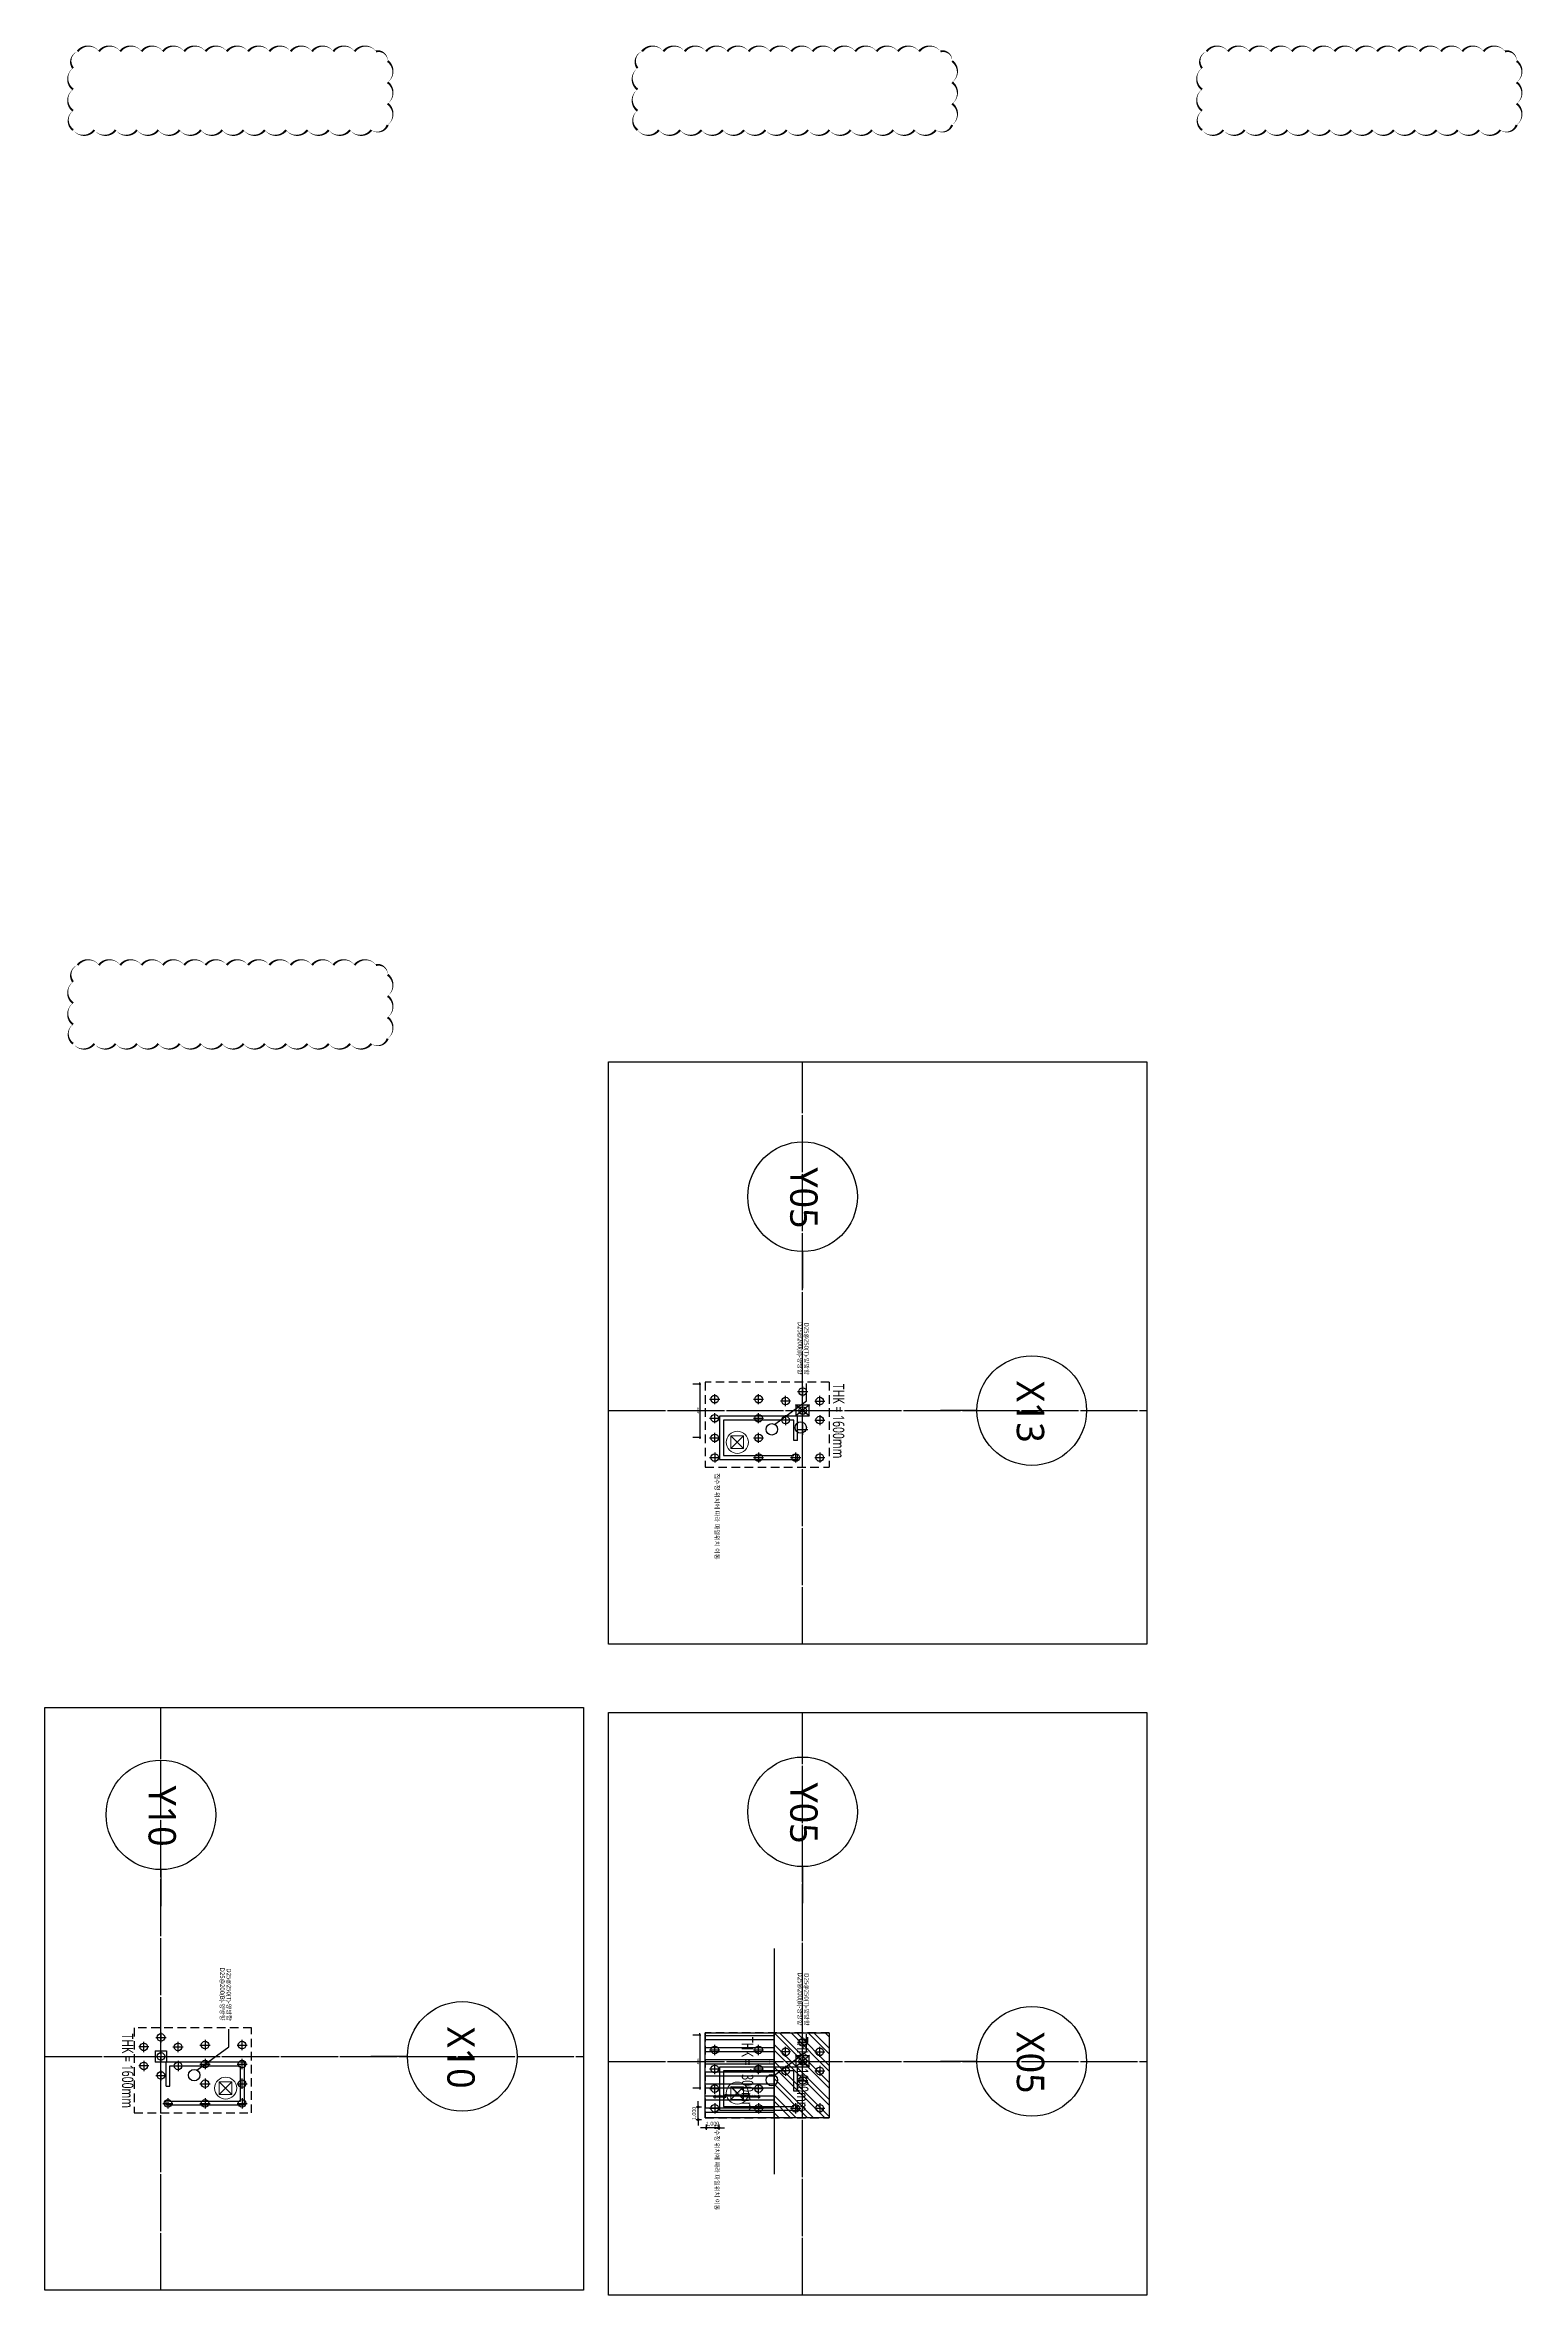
# Model space of a CAD drawing. Header units: millimetres. Extents: x 11948722 to 13111668, y -10771712 to -10232988.
# Drawn here: x 12502775 to 12619288, y -10410348 to -10232988 of the extents above; entities that cross this region are included whole.
import ezdxf
from ezdxf.enums import TextEntityAlignment as Align

# ---------------------------------------------------------------- set-up
doc = ezdxf.new("R2010")
doc.units = ezdxf.units.MM
doc.header["$LTSCALE"] = 150
doc.header["$MEASUREMENT"] = 0
for name, pattern in [('CEN', [6.2, 6, -0.1, 0, -0.1]), ('CONTINOUS', [0]), ('DASHED2', [0.375, 0.25, -0.125]), ('HID', [2.3, 1.5, -0.8]), ('HIDDEN2', [0.1875, 0.125, -0.0625]), ('XREF-구조평면도-안성 에버게인$0$XREF-구조평면도-안성 에버게인$0$HIDDEN', [2, 1, -1])]:
    doc.linetypes.add(name, pattern=pattern)
doc.layers.get('0').update_dxf_attribs({"linetype": 'CONTINUOUS'})
doc.layers.get('Defpoints').update_dxf_attribs({"color": 117, "linetype": 'CONTINUOUS'})
for name, color, linetype in [('!!집수정의견정리', 81, 'CONTINUOUS'), ('3 dim0', 7, 'CONTINUOUS'), ('__S-CEN', 8, 'CEN'), ('CEN', 1, 'CEN'), ('COL', 2, 'CONTINUOUS'), ('CON-C', 2, 'CONTINUOUS'), ('DIM', 7, 'CONTINUOUS'), ('F.LINE', 41, 'DASHED2'), ('F.NAME', 6, 'CONTINUOUS'), ('NOTE', 7, 'CONTINUOUS'), ('PILE', 1, 'CONTINUOUS'), ('x-평면도$0$SYM-2', 7, 'CONTINUOUS'), ('XREF-구조평면도-안성 에버게인$0$XREF-구조평면도-안성 에버게인$0$주철근', 2, 'CONTINUOUS')]:
    doc.layers.add(name, color=color, linetype=linetype)
doc.layers.add('집수정 1.90 x 1.700', color=3, linetype='CONTINUOUS', lineweight=0)
doc.styles.add('AUDIT_D_190715091641-0', font='')
doc.styles.add('GHS', font='Dotum.ttf')
doc.styles.get("Standard").update_dxf_attribs({"font": 'NanumGothic.ttf'})
doc.styles.get('AUDIT_D_190715091641-0').set_extended_font_data('Dotum')
doc.dimstyles.new('scale600', dxfattribs={"dimscale": 600, "dimtxt": 2, "dimasz": 1, "dimexe": 1, "dimexo": 2.5, "dimgap": 0.8, "dimtad": 1, "dimdec": 0, "dimzin": 0, "dimdsep": 46, "dimlunit": 6, "dimtxsty": 'AUDIT_D_190715091641-0', "dimblk": 'DOT', "dimcen": 0, "dimdle": 1, "dimclrd": 256, "dimclre": 256, "dimclrt": 3, "dimadec": 0, "dimazin": 0, "dimtfac": 1, "dimtdec": 0, "dimtix": 1, "dimtmove": 2, "dimatfit": 3, "dimldrblk": 'DOT', "dimfxl": 1, "dimtolj": 1, "dimtzin": 0, "dimarcsym": 0})
doc.dimstyles.new('YW.PC.ST', dxfattribs={"dimscale": 100, "dimtxt": 1.5, "dimasz": 0.6, "dimexe": 1, "dimexo": 1, "dimgap": 0.6, "dimtad": 1, "dimdec": 0, "dimzin": 0, "dimdsep": 46, "dimtxsty": 'GHS', "dimblk1": '_RXDOT', "dimblk2": '_RXDOT', "dimsah": 1, "dimcen": 0, "dimdle": 8, "dimclrd": 120, "dimclre": 120, "dimclrt": 7, "dimadec": 0, "dimazin": 0, "dimtfac": 1, "dimtdec": 0, "dimtix": 1, "dimtmove": 2, "dimatfit": 3, "dimldrblk": 'CLOSEDBLANK', "dimfxl": 1, "dimtolj": 1, "dimtzin": 0, "dimarcsym": 0})

# ---------------------------------------------------------------- blocks, each defined once
blk = doc.blocks.new('_Dot')
at = {"color": 0, "linetype": 'ByBlock', "lineweight": -2}
blk.add_line((-0.5, 0), (-1, 0), dxfattribs=at)
at = {"color": 0, "linetype": 'ByBlock', "const_width": 0.5}
blk.add_lwpolyline([(-0.25, 0, 1), (0.25, 0, 1)], format="xyb", close=True, dxfattribs=at)
blk = doc.blocks.new('*D1998')
at = {"layer": '3 dim0', "lineweight": -2}
for p, q in [((12554678, -10397168), (12554453, -10397168)), ((12554903, -10396907), (12554903, -10397318)), ((12555903, -10397168), (12554903, -10397168)), ((12555903, -10396907), (12555903, -10397318)), ((12556128, -10397168), (12556353, -10397168))]:
    blk.add_line(p, q, dxfattribs=at)
at = {"layer": 'Defpoints', "color": 0, "ltscale": 1200}
for p in [(12554903, -10396532), (12555903, -10396532), (12554903, -10397168)]:
    blk.add_point(p, dxfattribs=at)
at = {"layer": '3 dim0', "lineweight": -2, "ltscale": 1200, "xscale": 225, "yscale": 225, "zscale": 225}
blk.add_blockref('_Dot', (12554903, -10397168), dxfattribs=at)
at = {"layer": '3 dim0', "lineweight": -2, "ltscale": 1200, "xscale": 225, "yscale": 225, "zscale": 225, "rotation": 180}
blk.add_blockref('_Dot', (12555903, -10397168), dxfattribs=at)
at = {"layer": '3 dim0', "color": 3, "ltscale": 1200, "insert": (12555403, -10396869), "char_height": 300, "attachment_point": 5, "style": 'AUDIT_D_190715091641-0'}
blk.add_mtext('\\A1;1,000', dxfattribs=at)
blk = doc.blocks.new('*D1999')
at = {"layer": '3 dim0', "lineweight": -2}
for p, q in [((12554267, -10395307), (12554267, -10395082)), ((12554528, -10395532), (12554117, -10395532)), ((12554528, -10396532), (12554117, -10396532)), ((12554267, -10396532), (12554267, -10395532)), ((12554267, -10396757), (12554267, -10396982))]:
    blk.add_line(p, q, dxfattribs=at)
at = {"layer": 'Defpoints', "color": 0, "ltscale": 1200}
for p in [(12554267, -10395532), (12554903, -10395532), (12554903, -10396532)]:
    blk.add_point(p, dxfattribs=at)
at = {"layer": '3 dim0', "lineweight": -2, "ltscale": 1200, "xscale": 225, "yscale": 225, "zscale": 225}
for p, rotation in [((12554267, -10395532), 270), ((12554267, -10396532), 90)]:
    blk.add_blockref('_Dot', p, dxfattribs=dict(at, rotation=rotation))
at = {"layer": '3 dim0', "color": 3, "ltscale": 1200, "insert": (12553968, -10396032), "char_height": 300, "attachment_point": 5, "rotation": 90, "style": 'AUDIT_D_190715091641-0'}
blk.add_mtext('\\A1;1,000', dxfattribs=at)
blk = doc.blocks.new('_RXDOT')
at = {"color": 0, "linetype": 'ByBlock'}
blk.add_line((-1, 0), (2, 0), dxfattribs=at)
at = {"color": 0, "linetype": 'ByBlock', "const_width": 0.5}
blk.add_lwpolyline([(-0.25, 0, 1), (0.25, 0, 1)], format="xyb", close=True, dxfattribs=at)
blk = doc.blocks.new('*D2000')
at = {"layer": 'Defpoints', "color": 0, "ltscale": 1200}
for p in [(12553751, -10389831), (12553751, -10394031), (12554387, -10394031)]:
    blk.add_point(p, dxfattribs=at)
at = {"layer": 'DIM', "color": 120, "lineweight": -2}
for p, q in [((12553851, -10389831), (12554487, -10389831)), ((12554387, -10389891), (12554387, -10393971)), ((12553851, -10394031), (12554487, -10394031))]:
    blk.add_line(p, q, dxfattribs=at)
at = {"layer": 'DIM', "color": 120, "lineweight": -2, "ltscale": 1200, "xscale": 60, "yscale": 60, "zscale": 60}
for p, rotation in [((12554387, -10389831), 90), ((12554387, -10394031), 270)]:
    blk.add_blockref('_RXDOT', p, dxfattribs=dict(at, rotation=rotation))
at = {"layer": 'DIM', "color": 7, "ltscale": 1200, "insert": (12554252, -10391931), "char_height": 150, "attachment_point": 5, "rotation": 90, "style": 'GHS'}
blk.add_mtext('\\A1;4200', dxfattribs=at)
blk = doc.blocks.new('_ClosedBlank')
at = {"color": 0, "linetype": 'ByBlock', "lineweight": -2}
for p, q in [((-1, 0.2), (0, 0)), ((-1, 0.2), (-1, -0.2)), ((0, 0), (-1, -0.2))]:
    blk.add_line(p, q, dxfattribs=at)
blk = doc.blocks.new('*D2001')
at = {"layer": 'Defpoints', "color": 0, "ltscale": 1200}
for p in [(12553751, -10338533), (12553751, -10342732), (12554387, -10342732)]:
    blk.add_point(p, dxfattribs=at)
at = {"layer": 'DIM', "color": 120, "lineweight": -2}
for p, q in [((12553851, -10338533), (12554487, -10338533)), ((12554387, -10338593), (12554387, -10342672)), ((12553851, -10342732), (12554487, -10342732))]:
    blk.add_line(p, q, dxfattribs=at)
at = {"layer": 'DIM', "color": 120, "lineweight": -2, "ltscale": 1200, "xscale": 60, "yscale": 60, "zscale": 60}
for p, rotation in [((12554387, -10338533), 90), ((12554387, -10342732), 270)]:
    blk.add_blockref('_RXDOT', p, dxfattribs=dict(at, rotation=rotation))
at = {"layer": 'DIM', "color": 7, "ltscale": 1200, "insert": (12554252, -10340633), "char_height": 150, "attachment_point": 5, "rotation": 90, "style": 'GHS'}
blk.add_mtext('\\A1;4200', dxfattribs=at)
blk = doc.blocks.new('*D2002')
at = {"layer": 'Defpoints', "color": 0, "ltscale": 1200}
for p in [(12558276, -10394478), (12558276, -10394758), (12559026, -10394481)]:
    blk.add_point(p, dxfattribs=at)
at = {"layer": 'DIM', "color": 120, "lineweight": -2}
for p, q in [((12558276, -10394578), (12558276, -10394858)), ((12558966, -10394758), (12558336, -10394758)), ((12559026, -10394581), (12559026, -10394858))]:
    blk.add_line(p, q, dxfattribs=at)
at = {"layer": 'DIM', "color": 120, "lineweight": -2, "ltscale": 1200, "xscale": 60, "yscale": 60, "zscale": 60, "rotation": 180}
blk.add_blockref('_RXDOT', (12558276, -10394758), dxfattribs=at)
at = {"layer": 'DIM', "color": 120, "lineweight": -2, "ltscale": 1200, "xscale": 60, "yscale": 60, "zscale": 60}
blk.add_blockref('_RXDOT', (12559026, -10394758), dxfattribs=at)
at = {"layer": 'DIM', "color": 7, "ltscale": 1200, "insert": (12558651, -10394622), "char_height": 150, "attachment_point": 5, "style": 'GHS'}
blk.add_mtext('\\A1;750', dxfattribs=at)
blk = doc.blocks.new('*D2003')
at = {"layer": 'Defpoints', "color": 0, "ltscale": 1200}
for p in [(12555571, -10394478), (12555571, -10394758), (12556321, -10394481)]:
    blk.add_point(p, dxfattribs=at)
at = {"layer": 'DIM', "color": 120, "lineweight": -2}
for p, q in [((12555571, -10394578), (12555571, -10394858)), ((12556261, -10394758), (12555631, -10394758)), ((12556321, -10394581), (12556321, -10394858))]:
    blk.add_line(p, q, dxfattribs=at)
at = {"layer": 'DIM', "color": 120, "lineweight": -2, "ltscale": 1200, "xscale": 60, "yscale": 60, "zscale": 60, "rotation": 180}
blk.add_blockref('_RXDOT', (12555571, -10394758), dxfattribs=at)
at = {"layer": 'DIM', "color": 120, "lineweight": -2, "ltscale": 1200, "xscale": 60, "yscale": 60, "zscale": 60}
blk.add_blockref('_RXDOT', (12556321, -10394758), dxfattribs=at)
at = {"layer": 'DIM', "color": 7, "ltscale": 1200, "insert": (12555946, -10394622), "char_height": 150, "attachment_point": 5, "style": 'GHS'}
blk.add_mtext('\\A1;750', dxfattribs=at)
blk = doc.blocks.new('*D2004')
at = {"layer": 'Defpoints', "color": 0, "ltscale": 1200}
for p in [(12556481, -10394431), (12558221, -10394431), (12558221, -10394574)]:
    blk.add_point(p, dxfattribs=at)
at = {"layer": 'DIM', "color": 120, "lineweight": -2}
for p, q in [((12556481, -10394531), (12556481, -10394674)), ((12556541, -10394574), (12558161, -10394574)), ((12558221, -10394531), (12558221, -10394674))]:
    blk.add_line(p, q, dxfattribs=at)
at = {"layer": 'DIM', "color": 120, "lineweight": -2, "ltscale": 1200, "xscale": 60, "yscale": 60, "zscale": 60, "rotation": 180}
blk.add_blockref('_RXDOT', (12556481, -10394574), dxfattribs=at)
at = {"layer": 'DIM', "color": 120, "lineweight": -2, "ltscale": 1200, "xscale": 60, "yscale": 60, "zscale": 60}
blk.add_blockref('_RXDOT', (12558221, -10394574), dxfattribs=at)
at = {"layer": 'DIM', "color": 7, "ltscale": 1200, "insert": (12557351, -10394439), "char_height": 150, "attachment_point": 5, "style": 'GHS'}
blk.add_mtext('\\A1;1740', dxfattribs=at)

msp = doc.modelspace()

# ---------------------------------------------------------------- hatches: boundary and pattern name
at = {"layer": 'PILE', "linetype": 'CONTINOUS'}
h = msp.add_hatch(dxfattribs=at)
h.set_pattern_fill('ANSI32', color=6, scale=100, angle=315)
h.set_pattern_definition([(360, (9263670.4, -2498430), (4e-10, 952.5), []), (360, (9263987.9, -2498747.5), (4e-10, 952.5), [])])
h.paths.add_polyline_path([(12560251.2, -10396380.7), (12560251.2, -10389680.7), (12554821.2, -10389680.7), (12554821.2, -10396380.7)])
h = msp.add_hatch(dxfattribs=at)
h.set_pattern_fill('ANSI32', color=6, scale=100, angle=270)
h.set_pattern_definition([(315, (9267529.2, -2489652.3), (673.51921, 673.51921), []), (315, (9267529.2, -2490101.3), (673.51921, 673.51921), [])])
h.paths.add_polyline_path([(12560251.2, -10396380.7), (12560251.2, -10389680.7), (12564601.2, -10389680.7), (12564601.2, -10396380.7)])

# ---------------------------------------------------------------- linework, layer by layer
at = {"layer": '__S-CEN', "ltscale": 5}
for p, q in [((12562501.2, -10359050.3), (12562501.2, -10313135.6)), ((12547193, -10340632.6), (12589642.5, -10340632.6)), ((12511915.8, -10409961.7), (12511915.8, -10364047)), ((12562501.2, -10410348.5), (12562501.2, -10364433.7)), ((12502775.3, -10391544), (12545224.8, -10391544)), ((12547193, -10391930.7), (12589642.5, -10391930.7))]:
    msp.add_line(p, q, dxfattribs=at)
at = {"layer": 'CEN', "linetype": 'HIDDEN2'}
for p, q in [((12557851.2, -10343632.6), (12556851.2, -10342632.6)), ((12557851.2, -10394930.7), (12556851.2, -10393930.7))]:
    msp.add_line(p, q, dxfattribs=at)
at = {"layer": 'COL'}
for p, q in [((12562101.2, -10341082.6), (12555951.2, -10341082.6)), ((12555951.2, -10341082.6), (12555951.2, -10344482.6)), ((12561801.2, -10341382.6), (12556251.2, -10341382.6)), ((12556251.2, -10341382.6), (12556251.2, -10344182.6)), ((12561801.2, -10342982.6), (12561801.2, -10341382.6)), ((12562001.2, -10341082.6), (12562001.2, -10340182.6)), ((12562001.2, -10340182.6), (12563001.2, -10340182.6)), ((12563001.2, -10341082.6), (12562001.2, -10341082.6)), ((12562101.2, -10342982.6), (12562101.2, -10341082.6)), ((12563001.2, -10340182.6), (12563001.2, -10341082.6)), ((12562101.2, -10342982.6), (12561801.2, -10342982.6)), ((12555951.2, -10344482.6), (12562101.2, -10344482.6)), ((12556251.2, -10344182.6), (12561801.2, -10344182.6)), ((12561801.2, -10344182.6), (12561801.2, -10344082.6)), ((12562101.2, -10344082.6), (12561801.2, -10344082.6)), ((12562101.2, -10344482.6), (12562101.2, -10344082.6)), ((12511465.8, -10391094), (12512365.8, -10391094)), ((12511465.8, -10391094), (12511465.8, -10391994)), ((12512365.8, -10391094), (12512365.8, -10391994)), ((12562001.2, -10392380.7), (12562001.2, -10391480.7)), ((12562001.2, -10391480.7), (12563001.2, -10391480.7)), ((12563001.2, -10391480.7), (12563001.2, -10392380.7)), ((12518465.7, -10391994), (12511465.8, -10391994)), ((12512315.7, -10393894), (12512315.7, -10391994)), ((12512615.7, -10392294), (12518165.7, -10392294)), ((12512615.7, -10393894), (12512615.7, -10392294)), ((12518165.7, -10392294), (12518165.7, -10395094)), ((12518465.7, -10391994), (12518465.7, -10395394)), ((12562101.2, -10392380.7), (12555951.2, -10392380.7)), ((12555951.2, -10392380.7), (12555951.2, -10395780.7)), ((12561801.2, -10392680.7), (12556251.2, -10392680.7)), ((12556251.2, -10392680.7), (12556251.2, -10395480.7)), ((12561801.2, -10394280.7), (12561801.2, -10392680.7)), ((12563001.2, -10392380.7), (12562001.2, -10392380.7)), ((12562101.2, -10394280.7), (12562101.2, -10392380.7)), ((12512315.7, -10393894), (12512615.7, -10393894)), ((12512315.7, -10395394), (12512315.7, -10394994)), ((12512315.7, -10394994), (12512615.7, -10394994)), ((12512615.7, -10395094), (12512615.7, -10394994)), ((12518165.7, -10395094), (12512615.7, -10395094)), ((12562101.2, -10394280.7), (12561801.2, -10394280.7)), ((12518465.7, -10395394), (12512315.7, -10395394)), ((12555951.2, -10395780.7), (12562101.2, -10395780.7)), ((12556251.2, -10395480.7), (12561801.2, -10395480.7)), ((12561801.2, -10395480.7), (12561801.2, -10395380.7)), ((12562101.2, -10395380.7), (12561801.2, -10395380.7)), ((12562101.2, -10395780.7), (12562101.2, -10395380.7))]:
    msp.add_line(p, q, dxfattribs=at)
at = {"layer": 'CON-C'}
for points in [[(12504987.3, -10239691.2, 0, 168, 0.5), (12506667.1, -10239691.2, 0, 168, 0.5), (12508346.9, -10239691.2, 0, 168, 0.5), (12510026.7, -10239691.2, 0, 168, 0.5), (12511706.5, -10239691.2, 0, 168, 0.5), (12513386.2, -10239691.2, 0, 168, 0.5), (12515066, -10239691.2, 0, 168, 0.5), (12516745.8, -10239691.2, 0, 168, 0.5), (12518425.6, -10239691.2, 0, 168, 0.5), (12520105.4, -10239691.2, 0, 168, 0.5), (12521785.2, -10239691.2, 0, 168, 0.5), (12523465, -10239691.2, 0, 168, 0.5), (12525144.8, -10239691.2, 0, 168, 0.5), (12526824.6, -10239691.2, 0, 168, 0.5), (12528504.4, -10239691.2, 0, 168, 0.5), (12529784.2, -10239291.3, 0, 168, 0.5), (12529784.2, -10237611.5, 0, 168, 0.5), (12529784.2, -10235931.7, 0, 168, 0.5), (12529784.2, -10234251.9, 0, 168, 0.5), (12528864.3, -10233492, 0, 168, 0.5), (12527184.5, -10233492, 0, 168, 0.5), (12525504.8, -10233492, 0, 168, 0.5), (12523825, -10233492, 0, 168, 0.5), (12522145.2, -10233492, 0, 168, 0.5), (12520465.4, -10233492, 0, 168, 0.5), (12518785.6, -10233492, 0, 168, 0.5), (12517105.8, -10233492, 0, 168, 0.5), (12515426, -10233492, 0, 168, 0.5), (12513746.2, -10233492, 0, 168, 0.5), (12512066.4, -10233492, 0, 168, 0.5), (12510386.6, -10233492, 0, 168, 0.5), (12508706.8, -10233492, 0, 168, 0.5), (12507027, -10233492, 0, 168, 0.5), (12505347.2, -10233492, 0, 168, 0.5), (12504987.3, -10234811.8, 0, 168, 0.5), (12504987.3, -10236491.6, 0, 168, 0.5), (12504987.3, -10238171.4, 0, 168, 0.5)], [(12549487.3, -10239691.2, 0, 168, 0.5), (12551167.1, -10239691.2, 0, 168, 0.5), (12552846.9, -10239691.2, 0, 168, 0.5), (12554526.7, -10239691.2, 0, 168, 0.5), (12556206.5, -10239691.2, 0, 168, 0.5), (12557886.2, -10239691.2, 0, 168, 0.5), (12559566, -10239691.2, 0, 168, 0.5), (12561245.8, -10239691.2, 0, 168, 0.5), (12562925.6, -10239691.2, 0, 168, 0.5), (12564605.4, -10239691.2, 0, 168, 0.5), (12566285.2, -10239691.2, 0, 168, 0.5), (12567965, -10239691.2, 0, 168, 0.5), (12569644.8, -10239691.2, 0, 168, 0.5), (12571324.6, -10239691.2, 0, 168, 0.5), (12573004.4, -10239691.2, 0, 168, 0.5), (12574284.2, -10239291.3, 0, 168, 0.5), (12574284.2, -10237611.5, 0, 168, 0.5), (12574284.2, -10235931.7, 0, 168, 0.5), (12574284.2, -10234251.9, 0, 168, 0.5), (12573364.3, -10233492, 0, 168, 0.5), (12571684.5, -10233492, 0, 168, 0.5), (12570004.8, -10233492, 0, 168, 0.5), (12568325, -10233492, 0, 168, 0.5), (12566645.2, -10233492, 0, 168, 0.5), (12564965.4, -10233492, 0, 168, 0.5), (12563285.6, -10233492, 0, 168, 0.5), (12561605.8, -10233492, 0, 168, 0.5), (12559926, -10233492, 0, 168, 0.5), (12558246.2, -10233492, 0, 168, 0.5), (12556566.4, -10233492, 0, 168, 0.5), (12554886.6, -10233492, 0, 168, 0.5), (12553206.8, -10233492, 0, 168, 0.5), (12551527, -10233492, 0, 168, 0.5), (12549847.2, -10233492, 0, 168, 0.5), (12549487.3, -10234811.8, 0, 168, 0.5), (12549487.3, -10236491.6, 0, 168, 0.5), (12549487.3, -10238171.4, 0, 168, 0.5)], [(12593987.3, -10239691.2, 0, 168, 0.5), (12595667.1, -10239691.2, 0, 168, 0.5), (12597346.9, -10239691.2, 0, 168, 0.5), (12599026.7, -10239691.2, 0, 168, 0.5), (12600706.5, -10239691.2, 0, 168, 0.5), (12602386.2, -10239691.2, 0, 168, 0.5), (12604066, -10239691.2, 0, 168, 0.5), (12605745.8, -10239691.2, 0, 168, 0.5), (12607425.6, -10239691.2, 0, 168, 0.5), (12609105.4, -10239691.2, 0, 168, 0.5), (12610785.2, -10239691.2, 0, 168, 0.5), (12612465, -10239691.2, 0, 168, 0.5), (12614144.8, -10239691.2, 0, 168, 0.5), (12615824.6, -10239691.2, 0, 168, 0.5), (12617504.4, -10239691.2, 0, 168, 0.5), (12618784.2, -10239291.3, 0, 168, 0.5), (12618784.2, -10237611.5, 0, 168, 0.5), (12618784.2, -10235931.7, 0, 168, 0.5), (12618784.2, -10234251.9, 0, 168, 0.5), (12617864.3, -10233492, 0, 168, 0.5), (12616184.5, -10233492, 0, 168, 0.5), (12614504.8, -10233492, 0, 168, 0.5), (12612825, -10233492, 0, 168, 0.5), (12611145.2, -10233492, 0, 168, 0.5), (12609465.4, -10233492, 0, 168, 0.5), (12607785.6, -10233492, 0, 168, 0.5), (12606105.8, -10233492, 0, 168, 0.5), (12604426, -10233492, 0, 168, 0.5), (12602746.2, -10233492, 0, 168, 0.5), (12601066.4, -10233492, 0, 168, 0.5), (12599386.6, -10233492, 0, 168, 0.5), (12597706.8, -10233492, 0, 168, 0.5), (12596027, -10233492, 0, 168, 0.5), (12594347.2, -10233492, 0, 168, 0.5), (12593987.3, -10234811.8, 0, 168, 0.5), (12593987.3, -10236491.6, 0, 168, 0.5), (12593987.3, -10238171.4, 0, 168, 0.5)], [(12504987.3, -10311714.3, 0, 168, 0.5), (12506667.1, -10311714.3, 0, 168, 0.5), (12508346.9, -10311714.3, 0, 168, 0.5), (12510026.7, -10311714.3, 0, 168, 0.5), (12511706.5, -10311714.3, 0, 168, 0.5), (12513386.2, -10311714.3, 0, 168, 0.5), (12515066, -10311714.3, 0, 168, 0.5), (12516745.8, -10311714.3, 0, 168, 0.5), (12518425.6, -10311714.3, 0, 168, 0.5), (12520105.4, -10311714.3, 0, 168, 0.5), (12521785.2, -10311714.3, 0, 168, 0.5), (12523465, -10311714.3, 0, 168, 0.5), (12525144.8, -10311714.3, 0, 168, 0.5), (12526824.6, -10311714.3, 0, 168, 0.5), (12528504.4, -10311714.3, 0, 168, 0.5), (12529784.2, -10311314.3, 0, 168, 0.5), (12529784.2, -10309634.5, 0, 168, 0.5), (12529784.2, -10307954.7, 0, 168, 0.5), (12529784.2, -10306275, 0, 168, 0.5), (12528864.3, -10305515.1, 0, 168, 0.5), (12527184.5, -10305515.1, 0, 168, 0.5), (12525504.8, -10305515.1, 0, 168, 0.5), (12523825, -10305515.1, 0, 168, 0.5), (12522145.2, -10305515.1, 0, 168, 0.5), (12520465.4, -10305515.1, 0, 168, 0.5), (12518785.6, -10305515.1, 0, 168, 0.5), (12517105.8, -10305515.1, 0, 168, 0.5), (12515426, -10305515.1, 0, 168, 0.5), (12513746.2, -10305515.1, 0, 168, 0.5), (12512066.4, -10305515.1, 0, 168, 0.5), (12510386.6, -10305515.1, 0, 168, 0.5), (12508706.8, -10305515.1, 0, 168, 0.5), (12507027, -10305515.1, 0, 168, 0.5), (12505347.2, -10305515.1, 0, 168, 0.5), (12504987.3, -10306834.9, 0, 168, 0.5), (12504987.3, -10308514.7, 0, 168, 0.5), (12504987.3, -10310194.5, 0, 168, 0.5)]]:
    msp.add_lwpolyline(points, format="xyseb", close=True, dxfattribs=at)
at = {"layer": 'CON-C', "ltscale": 1200}
for points in [[(12589642.5, -10313135.6), (12589642.5, -10359050.3), (12547193, -10359050.3), (12547193, -10313135.6)], [(12545224.8, -10364047), (12545224.8, -10409961.7), (12502775.3, -10409961.7), (12502775.3, -10364047)], [(12589642.5, -10364433.7), (12589642.5, -10410348.5), (12547193, -10410348.5), (12547193, -10364433.7)]]:
    msp.add_lwpolyline(points, close=True, dxfattribs=at)
at = {"layer": 'Defpoints'}
for p, q in [((12563051.2, -10340182.6), (12561951.2, -10341082.6)), ((12563051.2, -10341082.6), (12561951.2, -10340182.6)), ((12563051.2, -10391480.7), (12561951.2, -10392380.7)), ((12563051.2, -10392380.7), (12561951.2, -10391480.7))]:
    msp.add_line(p, q, dxfattribs=at)
at = {"layer": 'F.LINE', "linetype": 'HID', "ltscale": 3}
for p, q in [((12564601.2, -10338382.6), (12554821.2, -10338382.6)), ((12554821.2, -10338382.6), (12554821.2, -10345082.6)), ((12564601.2, -10338382.6), (12564601.2, -10345082.6)), ((12554821.2, -10345082.6), (12564601.2, -10345082.6)), ((12519065.7, -10389294), (12509815.8, -10389294)), ((12509815.8, -10389294), (12509815.8, -10395994)), ((12519065.7, -10395994), (12519065.7, -10389294)), ((12564601.2, -10389680.7), (12554821.2, -10389680.7)), ((12554821.2, -10389680.7), (12554821.2, -10396380.7)), ((12564601.2, -10389680.7), (12564601.2, -10396380.7)), ((12509815.8, -10395994), (12519065.7, -10395994)), ((12554821.2, -10396380.7), (12564601.2, -10396380.7))]:
    msp.add_line(p, q, dxfattribs=at)
at = {"layer": 'NOTE'}
for p, q in [((12560293.1, -10341721.5), (12562814.3, -10339862.4)), ((12562814.3, -10339862.4), (12562814.3, -10338488.3)), ((12517278.8, -10390773.8), (12517278.8, -10389399.7)), ((12514757.7, -10392632.8), (12517278.8, -10390773.8)), ((12560293.1, -10393019.6), (12562814.3, -10391160.6)), ((12560293.1, -10393019.6), (12562814.3, -10391160.6)), ((12562814.3, -10391160.6), (12562814.3, -10389786.5)), ((12562814.3, -10391160.6), (12562814.3, -10389786.5))]:
    msp.add_line(p, q, dxfattribs=at)
for centre, radius in [((12560068.1, -10342111.2), 450), ((12562354.3, -10341969.1), 445.5), ((12514532.7, -10393022.6), 450), ((12560068.1, -10393409.3), 450), ((12560068.1, -10393409.3), 450)]:
    msp.add_circle(centre, radius, dxfattribs=at)
at = {"layer": 'PILE'}
for p, q in [((12555171.2, -10339732.6), (12555971.2, -10339732.6)), ((12555571.2, -10340132.6), (12555571.2, -10339332.6)), ((12558626.2, -10339732.6), (12559426.2, -10339732.6)), ((12559026.2, -10340132.6), (12559026.2, -10339332.6)), ((12561552.9, -10339882.6), (12560752.9, -10339882.6)), ((12561152.9, -10340282.6), (12561152.9, -10339482.6)), ((12562102.9, -10339132.6), (12562902.9, -10339132.6)), ((12562502.9, -10338732.6), (12562502.9, -10339532.6)), ((12563452.9, -10339882.6), (12564252.9, -10339882.6)), ((12563852.9, -10340282.6), (12563852.9, -10339482.6)), ((12555171.2, -10341232.6), (12555971.2, -10341232.6)), ((12555571.2, -10341632.6), (12555571.2, -10340832.6)), ((12558626.2, -10341232.6), (12559426.2, -10341232.6)), ((12559026.2, -10341632.6), (12559026.2, -10340832.6)), ((12561552.9, -10341382.6), (12560752.9, -10341382.6)), ((12561152.9, -10340982.6), (12561152.9, -10341782.6)), ((12562102.9, -10340632.6), (12562902.9, -10340632.6)), ((12562502.9, -10340232.6), (12562502.9, -10341032.6)), ((12562502.9, -10341732.6), (12562502.9, -10342532.6)), ((12563452.9, -10341382.6), (12564252.9, -10341382.6)), ((12563852.9, -10340982.6), (12563852.9, -10341782.6)), ((12555171.2, -10342782.6), (12555971.2, -10342782.6)), ((12555571.2, -10343182.6), (12555571.2, -10342382.6)), ((12558626.2, -10342782.6), (12559426.2, -10342782.6)), ((12559026.2, -10343182.6), (12559026.2, -10342382.6)), ((12562102.9, -10342132.6), (12562902.9, -10342132.6)), ((12555171.2, -10344332.6), (12555971.2, -10344332.6)), ((12555571.2, -10343932.6), (12555571.2, -10344732.6)), ((12558626.2, -10344332.6), (12559426.2, -10344332.6)), ((12559026.2, -10343932.6), (12559026.2, -10344732.6)), ((12561551.2, -10344332.6), (12562351.2, -10344332.6)), ((12561951.2, -10343932.6), (12561951.2, -10344732.6)), ((12563452.9, -10344332.6), (12564252.9, -10344332.6)), ((12563852.9, -10343932.6), (12563852.9, -10344732.6)), ((12511915.8, -10389644), (12511915.8, -10390444)), ((12510965.8, -10390794), (12510165.8, -10390794)), ((12510565.8, -10391194), (12510565.8, -10390394)), ((12511515.8, -10390044), (12512315.8, -10390044)), ((12511515.8, -10391544), (12512315.8, -10391544)), ((12511915.8, -10391144), (12511915.8, -10391944)), ((12512865.8, -10390794), (12513665.8, -10390794)), ((12513265.8, -10391194), (12513265.8, -10390394)), ((12514990.7, -10390644), (12515790.7, -10390644)), ((12515390.7, -10390244), (12515390.7, -10391044)), ((12517915.7, -10390644), (12518715.7, -10390644)), ((12518315.7, -10391044), (12518315.7, -10390244)), ((12555171.2, -10391030.7), (12555971.2, -10391030.7)), ((12555571.2, -10391430.7), (12555571.2, -10390630.7)), ((12558626.2, -10391030.7), (12559426.2, -10391030.7)), ((12559026.2, -10391430.7), (12559026.2, -10390630.7)), ((12561552.9, -10391180.7), (12560752.9, -10391180.7)), ((12561152.9, -10391580.7), (12561152.9, -10390780.7)), ((12562102.9, -10390430.7), (12562902.9, -10390430.7)), ((12562502.9, -10390030.7), (12562502.9, -10390830.7)), ((12562502.9, -10391530.7), (12562502.9, -10392330.7)), ((12563452.9, -10391180.7), (12564252.9, -10391180.7)), ((12563852.9, -10391580.7), (12563852.9, -10390780.7)), ((12510965.8, -10392294), (12510165.8, -10392294)), ((12510565.8, -10391894), (12510565.8, -10392694)), ((12511515.8, -10393044), (12512315.8, -10393044)), ((12511915.8, -10392644), (12511915.8, -10393444)), ((12512865.8, -10392294), (12513665.8, -10392294)), ((12513265.8, -10391894), (12513265.8, -10392694)), ((12514990.7, -10392144), (12515790.7, -10392144)), ((12515390.7, -10391744), (12515390.7, -10392544)), ((12515390.7, -10393294), (12515390.7, -10394094)), ((12517915.7, -10392144), (12518715.7, -10392144)), ((12518315.7, -10392544), (12518315.7, -10391744)), ((12518315.7, -10394094), (12518315.7, -10393294)), ((12555171.2, -10392530.7), (12555971.2, -10392530.7)), ((12555571.2, -10392930.7), (12555571.2, -10392130.7)), ((12558626.2, -10392530.7), (12559426.2, -10392530.7)), ((12559026.2, -10392930.7), (12559026.2, -10392130.7)), ((12561552.9, -10392680.7), (12560752.9, -10392680.7)), ((12561152.9, -10392280.7), (12561152.9, -10393080.7)), ((12562102.9, -10391930.7), (12562902.9, -10391930.7)), ((12562502.9, -10393030.7), (12562502.9, -10393830.7)), ((12563452.9, -10392680.7), (12564252.9, -10392680.7)), ((12563852.9, -10392280.7), (12563852.9, -10393080.7)), ((12512465.7, -10394844), (12512465.7, -10395644)), ((12514990.7, -10393694), (12515790.7, -10393694)), ((12515390.7, -10394844), (12515390.7, -10395644)), ((12517915.7, -10393694), (12518715.7, -10393694)), ((12518315.7, -10394844), (12518315.7, -10395644)), ((12555171.2, -10394080.7), (12555971.2, -10394080.7)), ((12555571.2, -10394480.7), (12555571.2, -10393680.7)), ((12558626.2, -10394080.7), (12559426.2, -10394080.7)), ((12559026.2, -10394480.7), (12559026.2, -10393680.7)), ((12562102.9, -10393430.7), (12562902.9, -10393430.7)), ((12512065.7, -10395244), (12512865.7, -10395244)), ((12514990.7, -10395244), (12515790.7, -10395244)), ((12517915.7, -10395244), (12518715.7, -10395244)), ((12555171.2, -10395630.7), (12555971.2, -10395630.7)), ((12555571.2, -10395230.7), (12555571.2, -10396030.7)), ((12558626.2, -10395630.7), (12559426.2, -10395630.7)), ((12559026.2, -10395230.7), (12559026.2, -10396030.7)), ((12561551.2, -10395630.7), (12562351.2, -10395630.7)), ((12561951.2, -10395230.7), (12561951.2, -10396030.7)), ((12563452.9, -10395630.7), (12564252.9, -10395630.7)), ((12563852.9, -10395230.7), (12563852.9, -10396030.7))]:
    msp.add_line(p, q, dxfattribs=at)
at = {"layer": 'PILE', "linetype": 'CONTINOUS'}
msp.add_line((12560251.2, -10383030.5), (12560251.2, -10400831.3), dxfattribs=at)
for points in [[(12560251.2, -10389680.7), (12560251.2, -10396380.7), (12554821.2, -10396380.7), (12554821.2, -10389680.7)], [(12564601.2, -10389680.7), (12564601.2, -10396380.7), (12560251.2, -10396380.7), (12560251.2, -10389680.7)], [(12564601.2, -10389680.7), (12564601.2, -10396380.7), (12560251.2, -10396380.7), (12560251.2, -10389680.7)]]:
    msp.add_lwpolyline(points, close=True, dxfattribs=at)
at = {"layer": 'PILE', "color": 7}
for centre in [(12555571.2, -10339732.6), (12559026.2, -10339732.6), (12561152.9, -10339882.6), (12562502.9, -10339132.6), (12563852.9, -10339882.6), (12555571.2, -10341232.6), (12559026.2, -10341232.6), (12561152.9, -10341382.6), (12562502.9, -10340632.6), (12563852.9, -10341382.6), (12555571.2, -10342782.6), (12559026.2, -10342782.6), (12555571.2, -10344332.6), (12559026.2, -10344332.6), (12561951.2, -10344332.6), (12563852.9, -10344332.6), (12511915.8, -10390044), (12510565.8, -10390794), (12511915.8, -10391544), (12513265.8, -10390794), (12515390.7, -10390644), (12518315.7, -10390644), (12555571.2, -10391030.7), (12559026.2, -10391030.7), (12561152.9, -10391180.7), (12562502.9, -10390430.7), (12563852.9, -10391180.7), (12510565.8, -10392294), (12511915.8, -10393044), (12513265.8, -10392294), (12515390.7, -10392144), (12518315.7, -10392144), (12555571.2, -10392530.7), (12559026.2, -10392530.7), (12561152.9, -10392680.7), (12562502.9, -10391930.7), (12562502.9, -10393430.7), (12563852.9, -10392680.7), (12512465.7, -10395244), (12515390.7, -10393694), (12515390.7, -10395244), (12518315.7, -10393694), (12518315.7, -10395244), (12555571.2, -10394080.7), (12559026.2, -10394080.7), (12555571.2, -10395630.7), (12559026.2, -10395630.7), (12561951.2, -10395630.7), (12563852.9, -10395630.7)]:
    msp.add_circle(centre, 300, dxfattribs=at)
at = {"layer": 'x-평면도$0$SYM-2'}
for p, q in [((12562501.2, -10328091.4), (12562501.2, -10330971.4)), ((12576240.9, -10340632.5), (12573360.9, -10340632.5)), ((12511915.8, -10376820.7), (12511915.8, -10379700.7)), ((12562501.2, -10376581.6), (12562501.2, -10379461.6)), ((12531347.8, -10391543.9), (12528467.8, -10391543.9)), ((12576240.9, -10391930.7), (12573360.9, -10391930.7))]:
    msp.add_line(p, q, dxfattribs=at)
for centre in [(12562501.2, -10323771.4), (12580560.9, -10340632.5), (12511915.8, -10372500.7), (12562501.2, -10372261.6), (12535667.8, -10391543.9), (12580560.9, -10391930.7)]:
    msp.add_circle(centre, 4320, dxfattribs=at)
at = {"layer": 'XREF-구조평면도-안성 에버게인$0$XREF-구조평면도-안성 에버게인$0$주철근', "color": 3, "linetype": 'XREF-구조평면도-안성 에버게인$0$XREF-구조평면도-안성 에버게인$0$HIDDEN', "ltscale": 0.5, "const_width": 2}
for points in [[(12559843.1, -10338382.6), (12559843.1, -10345082.6)], [(12555351.2, -10342336.2), (12564601.2, -10342336.2)], [(12559872.4, -10389680.7), (12559843.1, -10396380.7)], [(12514307.7, -10389894), (12514307.7, -10395994)], [(12509815.8, -10393247.6), (12519065.7, -10393247.6)], [(12555351.2, -10393634.3), (12564601.2, -10393634.3)]]:
    msp.add_lwpolyline(points, dxfattribs=at)
at = {"layer": 'XREF-구조평면도-안성 에버게인$0$XREF-구조평면도-안성 에버게인$0$주철근', "color": 3, "ltscale": 0.06, "const_width": 2}
for points in [[(12560293.1, -10338382.6), (12560293.1, -10345082.6)], [(12555351.2, -10341886.2), (12564601.2, -10341886.2)], [(12560322.4, -10389680.7), (12560293.1, -10396380.7)], [(12514757.7, -10389894), (12514757.7, -10395994)], [(12509815.8, -10392797.6), (12519065.7, -10392797.6)], [(12555351.2, -10393184.3), (12564601.2, -10393184.3)]]:
    msp.add_lwpolyline(points, dxfattribs=at)
at = {"layer": '집수정 1.90 x 1.700', "color": 3, "ltscale": 240}
for p, q in [((12557851.2, -10342632.6), (12556851.2, -10343632.6)), ((12557851.2, -10343632.6), (12556851.2, -10342632.6)), ((12517515.7, -10394544), (12516515.7, -10393544)), ((12517515.7, -10393544), (12516515.7, -10394544)), ((12517515.7, -10394544), (12516515.7, -10393544)), ((12557851.2, -10393930.7), (12556851.2, -10394930.7)), ((12557851.2, -10394930.7), (12556851.2, -10393930.7))]:
    msp.add_line(p, q, dxfattribs=at)
for points in [[(12557851.2, -10342632.6), (12557851.2, -10343632.6), (12556851.2, -10343632.6), (12556851.2, -10342632.6)], [(12517515.7, -10393543.9), (12517515.7, -10394543.9), (12516515.7, -10394543.9), (12516515.7, -10393543.9)], [(12557851.2, -10393930.7), (12557851.2, -10394930.7), (12556851.2, -10394930.7), (12556851.2, -10393930.7)]]:
    msp.add_lwpolyline(points, close=True, dxfattribs=at)
for centre in [(12557351.2, -10343132.6), (12517015.7, -10394043.9), (12557351.2, -10394430.7)]:
    msp.add_circle(centre, 870, dxfattribs=at)

# ---------------------------------------------------------------- texts
at = {"layer": '!!집수정의견정리', "linetype": 'CONTINOUS'}
for p in [(12555749.7, -10345576.9), (12555749.7, -10396875.1)]:
    msp.add_text('집수정 위치에 따라 파일위치 이동 ', height=350, rotation=270, dxfattribs=at).set_placement(p, align=Align.MIDDLE_LEFT)
at = {"layer": 'F.NAME', "color": 140, "width": 0.7}
for s, p in [('THK = 1600mm', (12565336, -10341461.3)), ('THK = 1600mm', (12509294.7, -10392670.1)), ('THK = 1300mm', (12558155.4, -10392945.5)), ('THK = 1600mm', (12562505.4, -10392945.5))]:
    msp.add_text(s, height=900, rotation=270, dxfattribs=at).set_placement(p, align=Align.MIDDLE_CENTER)
at = {"layer": 'NOTE'}
for s, p in [('D25@200(B)-양방향', (12562289.7, -10333626.9)), ('D25@250(T)-양방향', (12562808.7, -10333686.7)), ('D25@200(B)-양방향', (12516754.3, -10384538.3)), ('D25@250(T)-양방향', (12517273.2, -10384598.1)), ('D25@200(B)-양방향', (12562289.7, -10384925.1)), ('D25@200(B)-양방향', (12562289.7, -10384925.1)), ('D25@250(T)-양방향', (12562808.7, -10384984.8)), ('D25@250(T)-양방향', (12562808.7, -10384984.8))]:
    msp.add_text(s, height=350, rotation=270, dxfattribs=at).set_placement(p, align=Align.MIDDLE_LEFT)
at = {"layer": 'x-평면도$0$SYM-2', "color": 3}
for s, p in [('Y05', (12562600.8, -10323869)), ('X13', (12580463.4, -10340732.1)), ('Y10', (12512015.3, -10372598.2)), ('Y05', (12562600.8, -10372359.2)), ('X10', (12535570.3, -10391643.5)), ('X05', (12580463.4, -10392030.2))]:
    msp.add_text(s, height=2160, rotation=270, dxfattribs=at).set_placement(p, align=Align.MIDDLE_CENTER)

# ---------------------------------------------------------------- dimensions: what is measured, and where the dimension line sits
at = {"layer": '3 dim0'}
for base, p1, p2, angle, picture, middle in [((12554266.8, -10395531.7), (12554903, -10396531.7), (12554903, -10395531.7), 90, '*D1999', (12553967.7, -10396031.7)), ((12554903, -10397167.8), (12555903, -10396531.7), (12554903, -10396531.7), 180, '*D1998', (12555403, -10396868.7))]:
    dim = msp.add_linear_dim(base=base, p1=p1, p2=p2, angle=angle, dimstyle='scale600', override={"dimscale": 150, "dimasz": 1.5, "dimtmove": 0}, dxfattribs=at)
    dim.commit()
    dim.dimension.update_dxf_attribs({"geometry": picture, "text_midpoint": middle})
at = {"layer": 'DIM'}
for base, p1, p2, picture, middle in [((12554387.4, -10342732.4), (12553751.2, -10338532.8), (12553751.2, -10342732.4), '*D2001', (12554252.3, -10340632.6)), ((12554387.4, -10394030.5), (12553751.2, -10389830.9), (12553751.2, -10394030.5), '*D2000', (12554252.3, -10391930.7))]:
    dim = msp.add_linear_dim(base=base, p1=p1, p2=p2, angle=270, dimstyle='YW.PC.ST', dxfattribs=at)
    dim.commit()
    dim.dimension.update_dxf_attribs({"geometry": picture, "text_midpoint": middle})
for base, p1, p2, picture, middle in [((12555571.2, -10394757.5), (12556321.2, -10394480.7), (12555571.2, -10394477.7), '*D2003', (12555946.2, -10394622.4)), ((12558221.2, -10394573.6), (12556481.2, -10394430.7), (12558221.2, -10394430.7), '*D2004', (12557351.2, -10394438.5)), ((12558275.9, -10394757.5), (12559026.2, -10394480.7), (12558275.9, -10394477.7), '*D2002', (12558651.1, -10394622.4))]:
    dim = msp.add_linear_dim(base=base, p1=p1, p2=p2, dimstyle='YW.PC.ST', dxfattribs=at)
    dim.commit()
    dim.dimension.update_dxf_attribs({"geometry": picture, "text_midpoint": middle})

doc.saveas('drawing.dxf')
